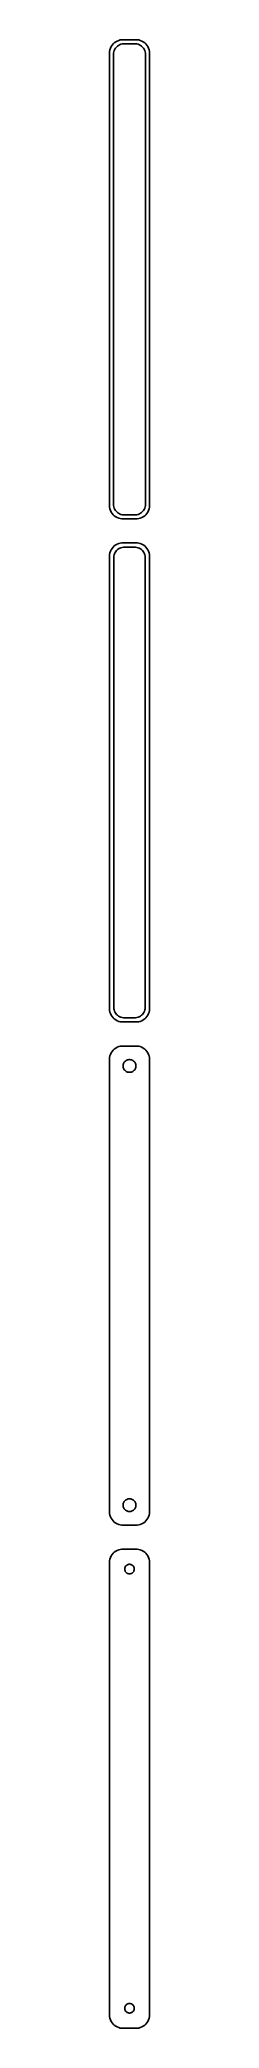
# Model space of a CAD drawing. Header units: metres. Extents: x -8 to 8, y 477 to 1224.
import ezdxf

# ---------------------------------------------------------------- set-up
doc = ezdxf.new("R2010")
doc.units = ezdxf.units.M

msp = doc.modelspace()

# ---------------------------------------------------------------- linework, layer by layer
for p, q in [((-7.46057, 1219.63), (-7.5, 1219)), ((-7.5, 1219), (-7.5, 1049)), ((-7.34291, 1220.24), (-7.46057, 1219.63)), ((-7.14888, 1220.84), (-7.34291, 1220.24)), ((-6.88153, 1221.41), (-7.14888, 1220.84)), ((-6.54507, 1221.94), (-6.88153, 1221.41)), ((-6.14484, 1222.42), (-6.54507, 1221.94)), ((-5.68712, 1222.85), (-6.14484, 1222.42)), ((-6, 1218.5), (-5.96844, 1219)), ((-6, 1049.5), (-6, 1218.5)), ((-5.96844, 1219), (-5.87433, 1219.49)), ((-5.87433, 1219.49), (-5.7191, 1219.97)), ((-5.7191, 1219.97), (-5.50522, 1220.43)), ((-5.17912, 1223.22), (-5.68712, 1222.85)), ((-5.50522, 1220.43), (-5.23605, 1220.85)), ((-5.23605, 1220.85), (-4.91586, 1221.24)), ((-4.62889, 1223.52), (-5.17912, 1223.22)), ((-4.91586, 1221.24), (-4.54968, 1221.58)), ((-4.04507, 1223.76), (-4.62889, 1223.52)), ((-4.54968, 1221.58), (-4.1433, 1221.88)), ((-4.1433, 1221.88), (-3.70311, 1222.12)), ((-3.4369, 1223.91), (-4.04507, 1223.76)), ((-3.70311, 1222.12), (-3.23605, 1222.3)), ((-2.81395, 1223.99), (-3.4369, 1223.91)), ((-3.23605, 1222.3), (-2.74951, 1222.43)), ((2.81395, 1223.99), (-2.81395, 1223.99)), ((-2.74951, 1222.43), (-2.25116, 1222.49)), ((-2.25116, 1222.49), (2.25116, 1222.49)), ((2.25116, 1222.49), (2.74951, 1222.43)), ((2.74951, 1222.43), (3.23605, 1222.3)), ((3.4369, 1223.91), (2.81395, 1223.99)), ((3.23605, 1222.3), (3.70311, 1222.12)), ((4.04507, 1223.76), (3.4369, 1223.91)), ((3.70311, 1222.12), (4.1433, 1221.88)), ((4.62889, 1223.52), (4.04507, 1223.76)), ((4.1433, 1221.88), (4.54968, 1221.58)), ((4.54968, 1221.58), (4.91586, 1221.24)), ((5.17912, 1223.22), (4.62889, 1223.52)), ((4.91586, 1221.24), (5.23605, 1220.85)), ((5.68712, 1222.85), (5.17912, 1223.22)), ((5.23605, 1220.85), (5.50522, 1220.43)), ((5.50522, 1220.43), (5.7191, 1219.97)), ((6.14484, 1222.42), (5.68712, 1222.85)), ((5.7191, 1219.97), (5.87433, 1219.49)), ((5.87433, 1219.49), (5.96844, 1219)), ((5.96844, 1219), (6, 1218.5)), ((6, 1218.5), (6, 1049.5)), ((6.54507, 1221.94), (6.14484, 1222.42)), ((6.88153, 1221.41), (6.54507, 1221.94)), ((7.14888, 1220.84), (6.88153, 1221.41)), ((7.34291, 1220.24), (7.14888, 1220.84)), ((7.46057, 1219.63), (7.34291, 1220.24)), ((7.5, 1219), (7.46057, 1219.63)), ((7.5, 1049), (7.5, 1219)), ((-7.5, 1049), (-7.46057, 1048.37)), ((-7.46057, 1048.37), (-7.34291, 1047.76)), ((-7.34291, 1047.76), (-7.14888, 1047.16)), ((-7.14888, 1047.16), (-6.88153, 1046.59)), ((-6.88153, 1046.59), (-6.54507, 1046.06)), ((-6.54507, 1046.06), (-6.14484, 1045.58)), ((-5.96844, 1049), (-6, 1049.5)), ((-5.87433, 1048.51), (-5.96844, 1049)), ((-5.7191, 1048.03), (-5.87433, 1048.51)), ((-5.50522, 1047.57), (-5.7191, 1048.03)), ((-5.23605, 1047.15), (-5.50522, 1047.57)), ((-4.91586, 1046.76), (-5.23605, 1047.15)), ((-4.54968, 1046.42), (-4.91586, 1046.76)), ((-4.1433, 1046.12), (-4.54968, 1046.42)), ((-3.70311, 1045.88), (-4.1433, 1046.12)), ((-3.23605, 1045.7), (-3.70311, 1045.88)), ((3.70311, 1045.88), (3.23605, 1045.7)), ((4.1433, 1046.12), (3.70311, 1045.88)), ((4.54968, 1046.42), (4.1433, 1046.12)), ((4.91586, 1046.76), (4.54968, 1046.42)), ((5.23605, 1047.15), (4.91586, 1046.76)), ((5.50522, 1047.57), (5.23605, 1047.15)), ((5.7191, 1048.03), (5.50522, 1047.57)), ((5.87433, 1048.51), (5.7191, 1048.03)), ((5.96844, 1049), (5.87433, 1048.51)), ((6, 1049.5), (5.96844, 1049)), ((6.14484, 1045.58), (6.54507, 1046.06)), ((6.54507, 1046.06), (6.88153, 1046.59)), ((6.88153, 1046.59), (7.14888, 1047.16)), ((7.14888, 1047.16), (7.34291, 1047.76)), ((7.34291, 1047.76), (7.46057, 1048.37)), ((7.46057, 1048.37), (7.5, 1049)), ((-6.14484, 1045.58), (-5.68712, 1045.15)), ((-5.68712, 1045.15), (-5.17912, 1044.78)), ((-5.17912, 1044.78), (-4.62889, 1044.48)), ((-4.62889, 1044.48), (-4.04507, 1044.24)), ((-4.04507, 1044.24), (-3.4369, 1044.09)), ((-3.4369, 1044.09), (-2.81395, 1044.01)), ((-2.74951, 1045.57), (-3.23605, 1045.7)), ((-2.81395, 1044.01), (2.81395, 1044.01)), ((-2.25116, 1045.51), (-2.74951, 1045.57)), ((2.25116, 1045.51), (-2.25116, 1045.51)), ((2.74951, 1045.57), (2.25116, 1045.51)), ((3.23605, 1045.7), (2.74951, 1045.57)), ((2.81395, 1044.01), (3.4369, 1044.09)), ((3.4369, 1044.09), (4.04507, 1044.24)), ((4.04507, 1044.24), (4.62889, 1044.48)), ((4.62889, 1044.48), (5.17912, 1044.78)), ((5.17912, 1044.78), (5.68712, 1045.15)), ((5.68712, 1045.15), (6.14484, 1045.58)), ((-7.34291, 1031.24), (-7.46057, 1030.63)), ((-7.14888, 1031.84), (-7.34291, 1031.24)), ((-6.88153, 1032.41), (-7.14888, 1031.84)), ((-6.54507, 1032.94), (-6.88153, 1032.41)), ((-6.14484, 1033.42), (-6.54507, 1032.94)), ((-5.68712, 1033.85), (-6.14484, 1033.42)), ((-5.75096, 1030.46), (-5.60068, 1030.93)), ((-5.17912, 1034.22), (-5.68712, 1033.85)), ((-5.60068, 1030.93), (-5.3936, 1031.37)), ((-5.3936, 1031.37), (-5.13301, 1031.78)), ((-4.62889, 1034.52), (-5.17912, 1034.22)), ((-5.13301, 1031.78), (-4.82301, 1032.15)), ((-4.82301, 1032.15), (-4.46851, 1032.48)), ((-4.04507, 1034.76), (-4.62889, 1034.52)), ((-4.46851, 1032.48), (-4.07506, 1032.77)), ((-4.07506, 1032.77), (-3.64888, 1033)), ((-3.4369, 1034.91), (-4.04507, 1034.76)), ((-3.64888, 1033), (-3.1967, 1033.18)), ((-2.81395, 1034.99), (-3.4369, 1034.91)), ((-3.1967, 1033.18), (-2.72565, 1033.3)), ((2.81395, 1034.99), (-2.81395, 1034.99)), ((-2.72565, 1033.3), (-2.24316, 1033.36)), ((-2.24316, 1033.36), (2.24316, 1033.36)), ((2.24316, 1033.36), (2.72565, 1033.3)), ((2.72565, 1033.3), (3.1967, 1033.18)), ((3.4369, 1034.91), (2.81395, 1034.99)), ((3.1967, 1033.18), (3.64888, 1033)), ((4.04507, 1034.76), (3.4369, 1034.91)), ((3.64888, 1033), (4.07506, 1032.77)), ((4.62889, 1034.52), (4.04507, 1034.76)), ((4.07506, 1032.77), (4.46851, 1032.48)), ((4.46851, 1032.48), (4.82301, 1032.15)), ((5.17912, 1034.22), (4.62889, 1034.52)), ((4.82301, 1032.15), (5.13301, 1031.78)), ((5.13301, 1031.78), (5.3936, 1031.37)), ((5.68712, 1033.85), (5.17912, 1034.22)), ((5.3936, 1031.37), (5.60068, 1030.93)), ((5.60068, 1030.93), (5.75096, 1030.46)), ((6.14484, 1033.42), (5.68712, 1033.85)), ((6.54507, 1032.94), (6.14484, 1033.42)), ((6.88153, 1032.41), (6.54507, 1032.94)), ((7.14888, 1031.84), (6.88153, 1032.41)), ((7.34291, 1031.24), (7.14888, 1031.84)), ((7.46057, 1030.63), (7.34291, 1031.24)), ((-7.46057, 1030.63), (-7.5, 1030)), ((-7.5, 1030), (-7.5, 860)), ((-5.87262, 1029.5), (-5.84209, 1029.99)), ((-5.87262, 860.5), (-5.87262, 1029.5)), ((-5.84209, 1029.99), (-5.75096, 1030.46)), ((5.75096, 1030.46), (5.84209, 1029.99)), ((5.84209, 1029.99), (5.87262, 1029.5)), ((5.87262, 1029.5), (5.87262, 860.5)), ((7.5, 1030), (7.46057, 1030.63)), ((7.5, 860), (7.5, 1030)), ((-7.5, 860), (-7.46057, 859.373)), ((-7.46057, 859.373), (-7.34291, 858.757)), ((-5.84209, 860.015), (-5.87262, 860.5)), ((-5.75096, 859.537), (-5.84209, 860.015)), ((-5.60068, 859.074), (-5.75096, 859.537)), ((-5.3936, 858.634), (-5.60068, 859.074)), ((5.60068, 859.074), (5.3936, 858.634)), ((5.75096, 859.537), (5.60068, 859.074)), ((5.84209, 860.015), (5.75096, 859.537)), ((5.87262, 860.5), (5.84209, 860.015)), ((7.34291, 858.757), (7.46057, 859.373)), ((7.46057, 859.373), (7.5, 860)), ((-7.34291, 858.757), (-7.14888, 858.159)), ((-7.14888, 858.159), (-6.88153, 857.591)), ((-6.88153, 857.591), (-6.54507, 857.061)), ((-6.54507, 857.061), (-6.14484, 856.577)), ((-6.14484, 856.577), (-5.68712, 856.147)), ((-5.68712, 856.147), (-5.17912, 855.778)), ((-5.13301, 858.224), (-5.3936, 858.634)), ((-5.17912, 855.778), (-4.62889, 855.476)), ((-4.82301, 857.849), (-5.13301, 858.224)), ((-4.46851, 857.516), (-4.82301, 857.849)), ((-4.62889, 855.476), (-4.04507, 855.245)), ((-4.07506, 857.23), (-4.46851, 857.516)), ((-3.64888, 856.996), (-4.07506, 857.23)), ((-4.04507, 855.245), (-3.4369, 855.089)), ((-3.1967, 856.817), (-3.64888, 856.996)), ((-3.4369, 855.089), (-2.81395, 855.01)), ((-2.72565, 856.696), (-3.1967, 856.817)), ((-2.81395, 855.01), (2.81395, 855.01)), ((-2.24316, 856.635), (-2.72565, 856.696)), ((2.24316, 856.635), (-2.24316, 856.635)), ((2.72565, 856.696), (2.24316, 856.635)), ((3.1967, 856.817), (2.72565, 856.696)), ((2.81395, 855.01), (3.4369, 855.089)), ((3.64888, 856.996), (3.1967, 856.817)), ((3.4369, 855.089), (4.04507, 855.245)), ((4.07506, 857.23), (3.64888, 856.996)), ((4.04507, 855.245), (4.62889, 855.476)), ((4.46851, 857.516), (4.07506, 857.23)), ((4.82301, 857.849), (4.46851, 857.516)), ((4.62889, 855.476), (5.17912, 855.778)), ((5.13301, 858.224), (4.82301, 857.849)), ((5.3936, 858.634), (5.13301, 858.224)), ((5.17912, 855.778), (5.68712, 856.147)), ((5.68712, 856.147), (6.14484, 856.577)), ((6.14484, 856.577), (6.54507, 857.061)), ((6.54507, 857.061), (6.88153, 857.591)), ((6.88153, 857.591), (7.14888, 858.159)), ((7.14888, 858.159), (7.34291, 858.757)), ((-6.14484, 844.423), (-6.54507, 843.939)), ((-5.68712, 844.853), (-6.14484, 844.423)), ((-5.17912, 845.222), (-5.68712, 844.853)), ((-4.62889, 845.524), (-5.17912, 845.222)), ((-4.04507, 845.755), (-4.62889, 845.524)), ((-3.4369, 845.911), (-4.04507, 845.755)), ((-2.81395, 845.99), (-3.4369, 845.911)), ((2.81395, 845.99), (-2.81395, 845.99)), ((3.4369, 845.911), (2.81395, 845.99)), ((4.04507, 845.755), (3.4369, 845.911)), ((4.62889, 845.524), (4.04507, 845.755)), ((5.17912, 845.222), (4.62889, 845.524)), ((5.68712, 844.853), (5.17912, 845.222)), ((6.14484, 844.423), (5.68712, 844.853)), ((6.54507, 843.939), (6.14484, 844.423)), ((-7.46057, 841.627), (-7.5, 841)), ((-7.5, 841), (-7.5, 671)), ((-7.34291, 842.243), (-7.46057, 841.627)), ((-7.14888, 842.841), (-7.34291, 842.243)), ((-6.88153, 843.409), (-7.14888, 842.841)), ((-6.54507, 843.939), (-6.88153, 843.409)), ((-2.39999, 838.5), (-2.38107, 838.801)), ((-2.38107, 838.199), (-2.39999, 838.5)), ((-2.38107, 838.801), (-2.32458, 839.097)), ((-2.32458, 837.903), (-2.38107, 838.199)), ((-2.32458, 839.097), (-2.23146, 839.383)), ((-2.23146, 837.617), (-2.32458, 837.903)), ((-2.23146, 839.383), (-2.10313, 839.656)), ((-2.10313, 837.344), (-2.23146, 837.617)), ((-2.10313, 839.656), (-1.94164, 839.911)), ((-1.94164, 837.089), (-2.10313, 837.344)), ((-1.94164, 839.911), (-1.74951, 840.143)), ((-1.74951, 836.857), (-1.94164, 837.089)), ((-1.74951, 840.143), (-1.52982, 840.349)), ((-1.52982, 836.651), (-1.74951, 836.857)), ((-1.52982, 840.349), (-1.28598, 840.526)), ((-1.28598, 836.474), (-1.52982, 836.651)), ((-1.28598, 840.526), (-1.02187, 840.672)), ((-1.02187, 840.672), (-0.741638, 840.783)), ((-0.741638, 840.783), (-0.449707, 840.857)), ((-0.449707, 840.857), (-0.150696, 840.895)), ((-0.150696, 840.895), (0.150696, 840.895)), ((0.150696, 840.895), (0.449707, 840.857)), ((0.449707, 840.857), (0.741638, 840.783)), ((0.741638, 840.783), (1.02187, 840.672)), ((1.02187, 840.672), (1.28598, 840.526)), ((1.28598, 840.526), (1.52982, 840.349)), ((1.52982, 836.651), (1.28598, 836.474)), ((1.52982, 840.349), (1.74951, 840.143)), ((1.74951, 836.857), (1.52982, 836.651)), ((1.74951, 840.143), (1.94164, 839.911)), ((1.94164, 837.089), (1.74951, 836.857)), ((1.94164, 839.911), (2.10313, 839.656)), ((2.10313, 837.344), (1.94164, 837.089)), ((2.10313, 839.656), (2.23146, 839.383)), ((2.23146, 837.617), (2.10313, 837.344)), ((2.23146, 839.383), (2.32458, 839.097)), ((2.32458, 837.903), (2.23146, 837.617)), ((2.32458, 839.097), (2.38107, 838.801)), ((2.38107, 838.199), (2.32458, 837.903)), ((2.38107, 838.801), (2.39999, 838.5)), ((2.39999, 838.5), (2.38107, 838.199)), ((6.88153, 843.409), (6.54507, 843.939)), ((7.14888, 842.841), (6.88153, 843.409)), ((7.34291, 842.243), (7.14888, 842.841)), ((7.46057, 841.627), (7.34291, 842.243)), ((7.5, 841), (7.46057, 841.627)), ((7.5, 671), (7.5, 841)), ((-1.02187, 836.328), (-1.28598, 836.474)), ((-0.741638, 836.217), (-1.02187, 836.328)), ((-0.449707, 836.143), (-0.741638, 836.217)), ((-0.150696, 836.105), (-0.449707, 836.143)), ((0.150696, 836.105), (-0.150696, 836.105)), ((0.449707, 836.143), (0.150696, 836.105)), ((0.741638, 836.217), (0.449707, 836.143)), ((1.02187, 836.328), (0.741638, 836.217)), ((1.28598, 836.474), (1.02187, 836.328)), ((-2.39999, 673.5), (-2.38107, 673.801)), ((-2.38107, 673.199), (-2.39999, 673.5)), ((-2.38107, 673.801), (-2.32458, 674.097)), ((-2.32458, 672.903), (-2.38107, 673.199)), ((-2.32458, 674.097), (-2.23146, 674.383)), ((-2.23146, 672.617), (-2.32458, 672.903)), ((-2.23146, 674.383), (-2.10313, 674.656)), ((-2.10313, 672.344), (-2.23146, 672.617)), ((-2.10313, 674.656), (-1.94164, 674.911)), ((-1.94164, 672.089), (-2.10313, 672.344)), ((-1.94164, 674.911), (-1.74951, 675.143)), ((-1.74951, 675.143), (-1.52982, 675.349)), ((-1.52982, 675.349), (-1.28598, 675.526)), ((-1.28598, 675.526), (-1.02187, 675.672)), ((-1.02187, 675.672), (-0.741638, 675.783)), ((-0.741638, 675.783), (-0.449707, 675.857)), ((-0.449707, 675.857), (-0.150696, 675.895)), ((-0.150696, 675.895), (0.150696, 675.895)), ((0.150696, 675.895), (0.449707, 675.857)), ((0.449707, 675.857), (0.741638, 675.783)), ((0.741638, 675.783), (1.02187, 675.672)), ((1.02187, 675.672), (1.28598, 675.526)), ((1.28598, 675.526), (1.52982, 675.349)), ((1.52982, 675.349), (1.74951, 675.143)), ((1.74951, 675.143), (1.94164, 674.911)), ((1.94164, 674.911), (2.10313, 674.656)), ((2.10313, 672.344), (1.94164, 672.089)), ((2.10313, 674.656), (2.23146, 674.383)), ((2.23146, 672.617), (2.10313, 672.344)), ((2.23146, 674.383), (2.32458, 674.097)), ((2.32458, 672.903), (2.23146, 672.617)), ((2.32458, 674.097), (2.38107, 673.801)), ((2.38107, 673.199), (2.32458, 672.903)), ((2.38107, 673.801), (2.39999, 673.5)), ((2.39999, 673.5), (2.38107, 673.199)), ((-7.5, 671), (-7.46057, 670.373)), ((-7.46057, 670.373), (-7.34291, 669.757)), ((-7.34291, 669.757), (-7.14888, 669.159)), ((-7.14888, 669.159), (-6.88153, 668.591)), ((-6.88153, 668.591), (-6.54507, 668.061)), ((-6.54507, 668.061), (-6.14484, 667.577)), ((-6.14484, 667.577), (-5.68712, 667.147)), ((-5.68712, 667.147), (-5.17912, 666.778)), ((-5.17912, 666.778), (-4.62889, 666.476)), ((-4.62889, 666.476), (-4.04507, 666.245)), ((-4.04507, 666.245), (-3.4369, 666.089)), ((-3.4369, 666.089), (-2.81395, 666.01)), ((-2.81395, 666.01), (2.81395, 666.01)), ((-1.74951, 671.857), (-1.94164, 672.089)), ((-1.52982, 671.651), (-1.74951, 671.857)), ((-1.28598, 671.474), (-1.52982, 671.651)), ((-1.02187, 671.328), (-1.28598, 671.474)), ((-0.741638, 671.217), (-1.02187, 671.328)), ((-0.449707, 671.143), (-0.741638, 671.217)), ((-0.150696, 671.105), (-0.449707, 671.143)), ((0.150696, 671.105), (-0.150696, 671.105)), ((0.449707, 671.143), (0.150696, 671.105)), ((0.741638, 671.217), (0.449707, 671.143)), ((1.02187, 671.328), (0.741638, 671.217)), ((1.28598, 671.474), (1.02187, 671.328)), ((1.52982, 671.651), (1.28598, 671.474)), ((1.74951, 671.857), (1.52982, 671.651)), ((1.94164, 672.089), (1.74951, 671.857)), ((2.81395, 666.01), (3.4369, 666.089)), ((3.4369, 666.089), (4.04507, 666.245)), ((4.04507, 666.245), (4.62889, 666.476)), ((4.62889, 666.476), (5.17912, 666.778)), ((5.17912, 666.778), (5.68712, 667.147)), ((5.68712, 667.147), (6.14484, 667.577)), ((6.14484, 667.577), (6.54507, 668.061)), ((6.54507, 668.061), (6.88153, 668.591)), ((6.88153, 668.591), (7.14888, 669.159)), ((7.14888, 669.159), (7.34291, 669.757)), ((7.34291, 669.757), (7.46057, 670.373)), ((7.46057, 670.373), (7.5, 671)), ((-7.46057, 652.627), (-7.5, 652)), ((-7.5, 652), (-7.5, 482)), ((-7.34291, 653.243), (-7.46057, 652.627)), ((-7.14888, 653.841), (-7.34291, 653.243)), ((-6.88153, 654.409), (-7.14888, 653.841)), ((-6.54507, 654.939), (-6.88153, 654.409)), ((-6.14484, 655.423), (-6.54507, 654.939)), ((-5.68712, 655.853), (-6.14484, 655.423)), ((-5.17912, 656.222), (-5.68712, 655.853)), ((-4.62889, 656.524), (-5.17912, 656.222)), ((-4.04507, 656.755), (-4.62889, 656.524)), ((-3.4369, 656.911), (-4.04507, 656.755)), ((-2.81395, 656.99), (-3.4369, 656.911)), ((2.81395, 656.99), (-2.81395, 656.99)), ((-1.7858, 649.726), (-1.74344, 649.948)), ((-1.74344, 649.948), (-1.67358, 650.163)), ((-1.67358, 650.163), (-1.57735, 650.367)), ((-1.57735, 650.367), (-1.45622, 650.558)), ((-1.45622, 650.558), (-1.31213, 650.732)), ((-1.31213, 650.732), (-1.14735, 650.887)), ((-1.14735, 650.887), (-0.964478, 651.02)), ((-0.964478, 651.02), (-0.766388, 651.129)), ((-0.766388, 651.129), (-0.556229, 651.212)), ((-0.556229, 651.212), (-0.33728, 651.268)), ((-0.33728, 651.268), (-0.113022, 651.296)), ((-0.113022, 651.296), (0.113022, 651.296)), ((0.113022, 651.296), (0.33728, 651.268)), ((0.33728, 651.268), (0.556229, 651.212)), ((0.556229, 651.212), (0.766388, 651.129)), ((0.766388, 651.129), (0.964478, 651.02)), ((0.964478, 651.02), (1.14735, 650.887)), ((1.14735, 650.887), (1.31213, 650.732)), ((1.31213, 650.732), (1.45622, 650.558)), ((1.45622, 650.558), (1.57735, 650.367)), ((1.57735, 650.367), (1.67358, 650.163)), ((1.67358, 650.163), (1.74344, 649.948)), ((1.74344, 649.948), (1.7858, 649.726)), ((3.4369, 656.911), (2.81395, 656.99)), ((4.04507, 656.755), (3.4369, 656.911)), ((4.62889, 656.524), (4.04507, 656.755)), ((5.17912, 656.222), (4.62889, 656.524)), ((5.68712, 655.853), (5.17912, 656.222)), ((6.14484, 655.423), (5.68712, 655.853)), ((6.54507, 654.939), (6.14484, 655.423)), ((6.88153, 654.409), (6.54507, 654.939)), ((7.14888, 653.841), (6.88153, 654.409)), ((7.34291, 653.243), (7.14888, 653.841)), ((7.46057, 652.627), (7.34291, 653.243)), ((7.5, 652), (7.46057, 652.627)), ((7.5, 482), (7.5, 652)), ((-1.79999, 649.5), (-1.7858, 649.726)), ((-1.7858, 649.274), (-1.79999, 649.5)), ((-1.74344, 649.052), (-1.7858, 649.274)), ((-1.67358, 648.837), (-1.74344, 649.052)), ((-1.57735, 648.633), (-1.67358, 648.837)), ((-1.45622, 648.442), (-1.57735, 648.633)), ((-1.31213, 648.268), (-1.45622, 648.442)), ((-1.14735, 648.113), (-1.31213, 648.268)), ((-0.964478, 647.98), (-1.14735, 648.113)), ((-0.766388, 647.871), (-0.964478, 647.98)), ((-0.556229, 647.788), (-0.766388, 647.871)), ((-0.33728, 647.732), (-0.556229, 647.788)), ((-0.113022, 647.704), (-0.33728, 647.732)), ((0.113022, 647.704), (-0.113022, 647.704)), ((0.33728, 647.732), (0.113022, 647.704)), ((0.556229, 647.788), (0.33728, 647.732)), ((0.766388, 647.871), (0.556229, 647.788)), ((0.964478, 647.98), (0.766388, 647.871)), ((1.14735, 648.113), (0.964478, 647.98)), ((1.31213, 648.268), (1.14735, 648.113)), ((1.45622, 648.442), (1.31213, 648.268)), ((1.57735, 648.633), (1.45622, 648.442)), ((1.67358, 648.837), (1.57735, 648.633)), ((1.74344, 649.052), (1.67358, 648.837)), ((1.7858, 649.274), (1.74344, 649.052)), ((1.7858, 649.726), (1.79999, 649.5)), ((1.79999, 649.5), (1.7858, 649.274)), ((-1.57735, 485.367), (-1.45622, 485.558)), ((-1.45622, 485.558), (-1.31213, 485.732)), ((-1.31213, 485.732), (-1.14735, 485.887)), ((-1.14735, 485.887), (-0.964478, 486.02)), ((-0.964478, 486.02), (-0.766388, 486.129)), ((-0.766388, 486.129), (-0.556229, 486.212)), ((-0.556229, 486.212), (-0.33728, 486.268)), ((-0.33728, 486.268), (-0.113022, 486.296)), ((-0.113022, 486.296), (0.113022, 486.296)), ((0.113022, 486.296), (0.33728, 486.268)), ((0.33728, 486.268), (0.556229, 486.212)), ((0.556229, 486.212), (0.766388, 486.129)), ((0.766388, 486.129), (0.964478, 486.02)), ((0.964478, 486.02), (1.14735, 485.887)), ((1.14735, 485.887), (1.31213, 485.732)), ((1.31213, 485.732), (1.45622, 485.558)), ((1.45622, 485.558), (1.57735, 485.367)), ((-7.5, 482), (-7.46057, 481.373)), ((-7.46057, 481.373), (-7.34291, 480.757)), ((-7.34291, 480.757), (-7.14888, 480.159)), ((-7.14888, 480.159), (-6.88153, 479.591)), ((-6.88153, 479.591), (-6.54507, 479.061)), ((-6.54507, 479.061), (-6.14484, 478.577)), ((-6.14484, 478.577), (-5.68712, 478.147)), ((-5.68712, 478.147), (-5.17912, 477.778)), ((-1.79999, 484.5), (-1.7858, 484.726)), ((-1.7858, 484.274), (-1.79999, 484.5)), ((-1.7858, 484.726), (-1.74344, 484.948)), ((-1.74344, 484.052), (-1.7858, 484.274)), ((-1.74344, 484.948), (-1.67358, 485.163)), ((-1.67358, 483.837), (-1.74344, 484.052)), ((-1.67358, 485.163), (-1.57735, 485.367)), ((-1.57735, 483.633), (-1.67358, 483.837)), ((-1.45622, 483.442), (-1.57735, 483.633)), ((-1.31213, 483.268), (-1.45622, 483.442)), ((-1.14735, 483.113), (-1.31213, 483.268)), ((-0.964478, 482.98), (-1.14735, 483.113)), ((-0.766388, 482.871), (-0.964478, 482.98)), ((-0.556229, 482.788), (-0.766388, 482.871)), ((-0.33728, 482.732), (-0.556229, 482.788)), ((-0.113022, 482.704), (-0.33728, 482.732)), ((0.113022, 482.704), (-0.113022, 482.704)), ((0.33728, 482.732), (0.113022, 482.704)), ((0.556229, 482.788), (0.33728, 482.732)), ((0.766388, 482.871), (0.556229, 482.788)), ((0.964478, 482.98), (0.766388, 482.871)), ((1.14735, 483.113), (0.964478, 482.98)), ((1.31213, 483.268), (1.14735, 483.113)), ((1.45622, 483.442), (1.31213, 483.268)), ((1.57735, 483.633), (1.45622, 483.442)), ((1.57735, 485.367), (1.67358, 485.163)), ((1.67358, 483.837), (1.57735, 483.633)), ((1.67358, 485.163), (1.74344, 484.948)), ((1.74344, 484.052), (1.67358, 483.837)), ((1.74344, 484.948), (1.7858, 484.726)), ((1.7858, 484.274), (1.74344, 484.052)), ((1.7858, 484.726), (1.79999, 484.5)), ((1.79999, 484.5), (1.7858, 484.274)), ((5.17912, 477.778), (5.68712, 478.147)), ((5.68712, 478.147), (6.14484, 478.577)), ((6.14484, 478.577), (6.54507, 479.061)), ((6.54507, 479.061), (6.88153, 479.591)), ((6.88153, 479.591), (7.14888, 480.159)), ((7.14888, 480.159), (7.34291, 480.757)), ((7.34291, 480.757), (7.46057, 481.373)), ((7.46057, 481.373), (7.5, 482)), ((-5.17912, 477.778), (-4.62889, 477.476)), ((-4.62889, 477.476), (-4.04507, 477.245)), ((-4.04507, 477.245), (-3.4369, 477.089)), ((-3.4369, 477.089), (-2.81395, 477.01)), ((-2.81395, 477.01), (2.81395, 477.01)), ((2.81395, 477.01), (3.4369, 477.089)), ((3.4369, 477.089), (4.04507, 477.245)), ((4.04507, 477.245), (4.62889, 477.476)), ((4.62889, 477.476), (5.17912, 477.778))]:
    msp.add_line(p, q)

doc.saveas('drawing.dxf')
